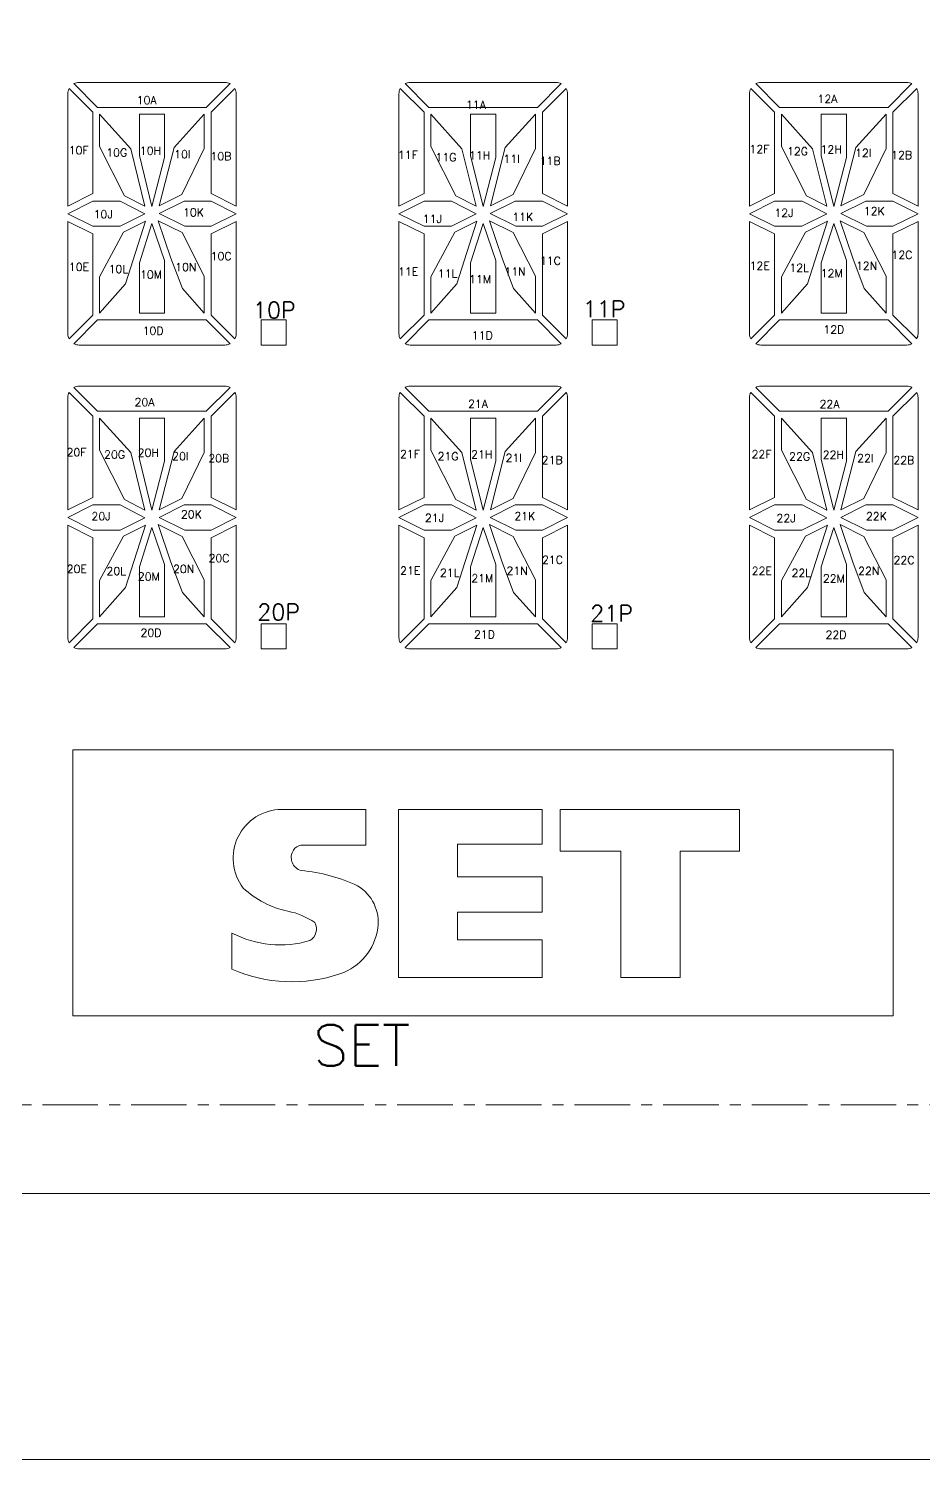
# Model space of a CAD drawing. Extents: x 105 to 1195, y -174 to 82.
# Drawn here: x 569.24 to 589.42, y -105.91 to -73.63 of the extents above; entities that cross this region are included whole.
import ezdxf

# ---------------------------------------------------------------- set-up
doc = ezdxf.new("R2010")
doc.units = 0
doc.header["$MEASUREMENT"] = 0
doc.linetypes.add('AUSGEZOGEN', pattern=[0])
doc.linetypes.add('CENTER', pattern=[2, 1.25, -0.25, 0.25, -0.25])
doc.layers.get('0').update_dxf_attribs({"linetype": 'AUSGEZOGEN'})
doc.layers.add('DIM', color=4, linetype='Continuous')
doc.styles.add('ROMANS', font='romans')

# ---------------------------------------------------------------- blocks, each defined once
blk = doc.blocks.new('0')
at = {"lineweight": 5}
for p, q in [((86, 6), (0, 6)), ((86, 0), (0, 0))]:
    blk.add_line(p, q, dxfattribs=at)
at = {"linetype": 'CENTER', "lineweight": 5}
blk.add_lwpolyline([(84, 63.2), (84, 8), (2, 8), (2, 63.2)], close=True, dxfattribs=at)
at = {"lineweight": 5}
for points in [[(5.993, 30.509), (5.457, 31.045, -0.120758), (5.576, 31.074), (8.861, 31.074, -0.120758), (8.98, 31.045), (8.444, 30.509)], [(13.463, 30.509), (12.926, 31.045, -0.120758), (13.045, 31.074), (16.331, 31.074, -0.120758), (16.45, 31.045), (15.913, 30.509)], [(21.37, 30.509), (20.834, 31.045, -0.120758), (20.953, 31.074), (24.238, 31.074, -0.120758), (24.357, 31.045), (23.821, 30.509)], [(5.319, 30.817, -0.120758), (5.348, 30.936), (5.884, 30.4), (5.884, 28.566), (5.319, 28.283)], [(9.089, 30.936), (8.553, 30.4), (8.553, 28.566), (9.119, 28.283), (9.119, 30.817, 0.120758)], [(12.788, 30.817, -0.120758), (12.817, 30.936), (13.354, 30.4), (13.354, 28.566), (12.788, 28.283)], [(16.559, 30.936), (16.022, 30.4), (16.022, 28.566), (16.588, 28.283), (16.588, 30.817, 0.120758)], [(20.695, 30.817, -0.120758), (20.725, 30.936), (21.261, 30.4), (21.261, 28.566), (20.695, 28.283)], [(24.466, 30.936), (23.93, 30.4), (23.93, 28.566), (24.495, 28.283), (24.495, 30.817, 0.120758)], [(5.348, 25.285), (5.884, 25.822), (5.884, 27.655), (5.319, 27.938), (5.319, 25.404, 0.120758)], [(9.119, 25.404, -0.120758), (9.089, 25.285), (8.553, 25.822), (8.553, 27.655), (9.119, 27.938)], [(12.817, 25.285), (13.354, 25.822), (13.354, 27.655), (12.788, 27.938), (12.788, 25.404, 0.120758)], [(16.588, 25.404, -0.120758), (16.559, 25.285), (16.022, 25.822), (16.022, 27.655), (16.588, 27.938)], [(20.725, 25.285), (21.261, 25.822), (21.261, 27.655), (20.695, 27.938), (20.695, 25.404, 0.120758)], [(24.495, 25.404, -0.120758), (24.466, 25.285), (23.93, 25.822), (23.93, 27.655), (24.495, 27.938)], [(8.444, 25.712), (5.993, 25.712), (5.457, 25.176, 0.120758), (5.576, 25.147), (8.861, 25.147, 0.120758), (8.98, 25.176)], [(15.913, 25.712), (13.463, 25.712), (12.926, 25.176, 0.120758), (13.045, 25.147), (16.331, 25.147, 0.120758), (16.45, 25.176)], [(23.821, 25.712), (21.37, 25.712), (20.834, 25.176, 0.120758), (20.953, 25.147), (24.238, 25.147, 0.120758), (24.357, 25.176)], [(5.993, 23.652), (5.457, 24.188, -0.120758), (5.576, 24.217), (8.861, 24.217, -0.120758), (8.98, 24.188), (8.444, 23.652)], [(13.463, 23.652), (12.926, 24.188, -0.120758), (13.045, 24.217), (16.331, 24.217, -0.120758), (16.45, 24.188), (15.913, 23.652)], [(21.37, 23.652), (20.834, 24.188, -0.120758), (20.953, 24.217), (24.238, 24.217, -0.120758), (24.357, 24.188), (23.821, 23.652)], [(5.319, 23.96, -0.120758), (5.348, 24.079), (5.884, 23.543), (5.884, 21.709), (5.319, 21.426)], [(9.089, 24.079), (8.553, 23.543), (8.553, 21.709), (9.119, 21.426), (9.119, 23.96, 0.120758)], [(12.788, 23.96, -0.120758), (12.817, 24.079), (13.354, 23.543), (13.354, 21.709), (12.788, 21.426)], [(16.559, 24.079), (16.022, 23.543), (16.022, 21.709), (16.588, 21.426), (16.588, 23.96, 0.120758)], [(20.695, 23.96, -0.120758), (20.725, 24.079), (21.261, 23.543), (21.261, 21.709), (20.695, 21.426)], [(24.466, 24.079), (23.93, 23.543), (23.93, 21.709), (24.495, 21.426), (24.495, 23.96, 0.120758)], [(5.348, 18.428), (5.884, 18.965), (5.884, 20.798), (5.319, 21.081), (5.319, 18.547, 0.120758)], [(9.119, 18.547, -0.120758), (9.089, 18.428), (8.553, 18.965), (8.553, 20.798), (9.119, 21.081)], [(12.817, 18.428), (13.354, 18.965), (13.354, 20.798), (12.788, 21.081), (12.788, 18.547, 0.120758)], [(16.588, 18.547, -0.120758), (16.559, 18.428), (16.022, 18.965), (16.022, 20.798), (16.588, 21.081)], [(20.725, 18.428), (21.261, 18.965), (21.261, 20.798), (20.695, 21.081), (20.695, 18.547, 0.120758)], [(24.495, 18.547, -0.120758), (24.466, 18.428), (23.93, 18.965), (23.93, 20.798), (24.495, 21.081)], [(8.444, 18.856), (5.993, 18.856), (5.457, 18.319, 0.120758), (5.576, 18.29), (8.861, 18.29, 0.120758), (8.98, 18.319)], [(15.913, 18.856), (13.463, 18.856), (12.926, 18.319, 0.120758), (13.045, 18.29), (16.331, 18.29, 0.120758), (16.45, 18.319)], [(23.821, 18.856), (21.37, 18.856), (20.834, 18.319, 0.120758), (20.953, 18.29), (24.238, 18.29, 0.120758), (24.357, 18.319)], [(12.31, 11.989, 0.305364), (11.854, 12.942, 0.090968), (10.587, 13.287, -0.517209), (10.411, 13.751, -0.201863), (10.577, 13.862), (12.038, 13.862), (12.038, 14.667), (10.145, 14.667, 0.621852), (9.278, 12.893, 0.136877), (10.283, 12.371, -0.100033), (10.893, 12.115, -0.400504), (10.777, 11.706, -0.194232), (9.023, 11.877), (9.023, 11.06, 0.186866), (11.458, 10.957, 0.283459)]]:
    blk.add_lwpolyline(points, format="xyb", close=True, dxfattribs=at)
for points in [[(6.038, 29.63), (6.038, 30.354), (6.74, 29.576), (7.059, 28.278), (6.599, 28.516)], [(6.936, 30.354), (6.936, 29.424), (7.219, 28.276), (7.501, 29.381), (7.501, 30.354)], [(7.717, 29.601), (8.399, 30.354), (8.399, 29.579), (7.892, 28.54), (7.381, 28.287)], [(13.508, 29.63), (13.508, 30.354), (14.209, 29.576), (14.528, 28.278), (14.069, 28.516)], [(14.405, 30.354), (14.405, 29.424), (14.688, 28.276), (14.971, 29.381), (14.971, 30.354)], [(15.186, 29.601), (15.868, 30.354), (15.868, 29.579), (15.361, 28.54), (14.85, 28.287)], [(21.415, 29.63), (21.415, 30.354), (22.117, 29.576), (22.436, 28.278), (21.976, 28.516)], [(22.313, 30.354), (22.313, 29.424), (22.595, 28.276), (22.878, 29.381), (22.878, 30.354)], [(23.094, 29.601), (23.776, 30.354), (23.776, 29.579), (23.269, 28.54), (22.757, 28.287)], [(5.319, 28.111), (5.884, 27.828), (6.5, 27.828), (7.059, 28.105), (6.501, 28.393), (5.884, 28.393)], [(7.379, 28.114), (7.959, 27.828), (8.553, 27.828), (9.119, 28.111), (8.553, 28.393), (7.942, 28.393)], [(12.788, 28.111), (13.354, 27.828), (13.97, 27.828), (14.528, 28.105), (13.97, 28.393), (13.354, 28.393)], [(14.849, 28.114), (15.428, 27.828), (16.022, 27.828), (16.588, 28.111), (16.022, 28.393), (15.412, 28.393)], [(20.695, 28.111), (21.261, 27.828), (21.877, 27.828), (22.436, 28.105), (21.878, 28.393), (21.261, 28.393)], [(22.756, 28.114), (23.336, 27.828), (23.93, 27.828), (24.495, 28.111), (23.93, 28.393), (23.319, 28.393)], [(6.623, 26.528), (6.038, 25.867), (6.038, 26.686), (6.578, 27.694), (7.073, 27.939)], [(7.219, 27.889), (6.936, 27.002), (6.936, 25.867), (7.501, 25.867), (7.501, 27.052)], [(7.36, 27.952), (7.898, 27.686), (8.399, 26.702), (8.399, 25.867), (7.906, 26.423), (7.647, 27.104)], [(14.092, 26.528), (13.508, 25.867), (13.508, 26.686), (14.047, 27.694), (14.542, 27.939)], [(14.688, 27.889), (14.405, 27.002), (14.405, 25.867), (14.971, 25.867), (14.971, 27.052)], [(14.829, 27.952), (15.367, 27.686), (15.868, 26.702), (15.868, 25.867), (15.375, 26.423), (15.116, 27.104)], [(22, 26.528), (21.415, 25.867), (21.415, 26.686), (21.955, 27.694), (22.45, 27.939)], [(22.595, 27.889), (22.313, 27.002), (22.313, 25.867), (22.878, 25.867), (22.878, 27.052)], [(22.737, 27.952), (23.275, 27.686), (23.776, 26.702), (23.776, 25.867), (23.283, 26.423), (23.024, 27.104)], [(9.678, 25.147), (9.678, 25.712), (10.244, 25.712), (10.244, 25.147)], [(17.148, 25.147), (17.148, 25.712), (17.713, 25.712), (17.713, 25.147)], [(6.038, 22.773), (6.038, 23.497), (6.74, 22.719), (7.059, 21.421), (6.599, 21.659)], [(6.936, 23.497), (6.936, 22.568), (7.219, 21.419), (7.501, 22.525), (7.501, 23.497)], [(7.717, 22.744), (8.399, 23.497), (8.399, 22.723), (7.892, 21.684), (7.381, 21.43)], [(13.508, 22.773), (13.508, 23.497), (14.209, 22.719), (14.528, 21.421), (14.069, 21.659)], [(14.405, 23.497), (14.405, 22.568), (14.688, 21.419), (14.971, 22.525), (14.971, 23.497)], [(15.186, 22.744), (15.868, 23.497), (15.868, 22.723), (15.361, 21.684), (14.85, 21.43)], [(21.415, 22.773), (21.415, 23.497), (22.117, 22.719), (22.436, 21.421), (21.976, 21.659)], [(22.313, 23.497), (22.313, 22.568), (22.595, 21.419), (22.878, 22.525), (22.878, 23.497)], [(23.094, 22.744), (23.776, 23.497), (23.776, 22.723), (23.269, 21.684), (22.757, 21.43)], [(5.319, 21.254), (5.884, 20.971), (6.5, 20.971), (7.059, 21.248), (6.501, 21.537), (5.884, 21.537)], [(7.379, 21.257), (7.959, 20.971), (8.553, 20.971), (9.119, 21.254), (8.553, 21.537), (7.942, 21.537)], [(12.788, 21.254), (13.354, 20.971), (13.97, 20.971), (14.528, 21.248), (13.97, 21.537), (13.354, 21.537)], [(14.849, 21.257), (15.428, 20.971), (16.022, 20.971), (16.588, 21.254), (16.022, 21.537), (15.412, 21.537)], [(20.695, 21.254), (21.261, 20.971), (21.877, 20.971), (22.436, 21.248), (21.878, 21.537), (21.261, 21.537)], [(22.756, 21.257), (23.336, 20.971), (23.93, 20.971), (24.495, 21.254), (23.93, 21.537), (23.319, 21.537)], [(6.623, 19.672), (6.038, 19.01), (6.038, 19.83), (6.578, 20.837), (7.073, 21.083)], [(7.219, 21.032), (6.936, 20.145), (6.936, 19.01), (7.501, 19.01), (7.501, 20.195)], [(7.36, 21.095), (7.898, 20.829), (8.399, 19.846), (8.399, 19.01), (7.906, 19.566), (7.647, 20.247)], [(14.092, 19.672), (13.508, 19.01), (13.508, 19.83), (14.047, 20.837), (14.542, 21.083)], [(14.688, 21.032), (14.405, 20.145), (14.405, 19.01), (14.971, 19.01), (14.971, 20.195)], [(14.829, 21.095), (15.367, 20.829), (15.868, 19.846), (15.868, 19.01), (15.375, 19.566), (15.116, 20.247)], [(22, 19.672), (21.415, 19.01), (21.415, 19.83), (21.955, 20.837), (22.45, 21.083)], [(22.595, 21.032), (22.313, 20.145), (22.313, 19.01), (22.878, 19.01), (22.878, 20.195)], [(22.737, 21.095), (23.275, 20.829), (23.776, 19.846), (23.776, 19.01), (23.283, 19.566), (23.024, 20.247)], [(9.678, 18.29), (9.678, 18.856), (10.244, 18.856), (10.244, 18.29)], [(17.148, 18.29), (17.148, 18.856), (17.713, 18.856), (17.713, 18.29)], [(23.935, 16.01), (23.935, 10.01), (5.43, 10.01), (5.43, 16.01)], [(16.015, 14.667), (16.015, 13.887), (14.107, 13.887), (14.107, 13.144), (16.015, 13.144), (16.015, 12.35), (14.107, 12.35), (14.107, 11.726), (16.015, 11.726), (16.015, 10.878), (12.781, 10.878), (12.781, 14.667)], [(20.465, 14.667), (20.465, 13.729), (19.134, 13.729), (19.134, 10.878), (17.791, 10.878), (17.791, 13.729), (16.426, 13.729), (16.426, 14.667)]]:
    blk.add_lwpolyline(points, close=True, dxfattribs=at)

msp = doc.modelspace()

# ---------------------------------------------------------------- block references
at = {"lineweight": 5}
msp.add_blockref('0', (564.801, -105.914), dxfattribs=at)

# ---------------------------------------------------------------- texts
at = {"layer": 'DIM', "lineweight": 5, "style": 'ROMANS'}
for s, height, p in [('10A', 0.1806, (571.675, -75.332)), ('12A', 0.1806, (587.028, -75.304)), ('11A', 0.1806, (579.1, -75.436)), ('10F', 0.1806, (570.141, -76.463)), ('10G', 0.1806, (570.988, -76.515)), ('10H', 0.1806, (571.745, -76.473)), ('10I', 0.1806, (572.521, -76.553)), ('10B', 0.1806, (573.338, -76.598)), ('11F', 0.1806, (577.566, -76.567)), ('11G', 0.1806, (578.413, -76.619)), ('11H', 0.1806, (579.17, -76.577)), ('11I', 0.1806, (579.947, -76.656)), ('12F', 0.1806, (585.494, -76.435)), ('12G', 0.1806, (586.341, -76.486)), ('12H', 0.1806, (587.098, -76.444)), ('12I', 0.1806, (587.875, -76.524)), ('12B', 0.1806, (588.691, -76.57)), ('11B', 0.1806, (580.763, -76.702)), ('10J', 0.1806, (570.703, -77.906)), ('10K', 0.1806, (572.72, -77.864)), ('11K', 0.1806, (580.145, -77.968)), ('12J', 0.1806, (586.056, -77.877)), ('12K', 0.1806, (588.073, -77.835)), ('11J', 0.1806, (578.128, -78.01)), ('10C', 0.1806, (573.343, -78.852)), ('11C', 0.1806, (580.768, -78.956)), ('12C', 0.1806, (588.696, -78.823)), ('10E', 0.1806, (570.144, -79.096)), ('10L', 0.1806, (571.042, -79.142)), ('10M', 0.1806, (571.749, -79.267)), ('10N', 0.1806, (572.543, -79.097)), ('11E', 0.1806, (577.569, -79.2)), ('11L', 0.1806, (578.467, -79.246)), ('11N', 0.1806, (579.968, -79.201)), ('12E', 0.1806, (585.497, -79.067)), ('12L', 0.1806, (586.395, -79.114)), ('12M', 0.1806, (587.102, -79.238)), ('12N', 0.1806, (587.896, -79.068)), ('11M', 0.1806, (579.174, -79.371)), ('10P', 0.3692, (574.296, -80.164)), ('11P', 0.3692, (581.732, -80.139)), ('10D', 0.1806, (571.809, -80.536)), ('12D', 0.1806, (587.162, -80.507)), ('11D', 0.1806, (579.234, -80.64)), ('20A', 0.1806, (571.627, -82.147)), ('21A', 0.1806, (579.147, -82.186)), ('22A', 0.1806, (587.076, -82.191)), ('20F', 0.1806, (570.093, -83.278)), ('20G', 0.1806, (570.94, -83.33)), ('20H', 0.1806, (571.697, -83.287)), ('20I', 0.1806, (572.474, -83.367)), ('20B', 0.1806, (573.29, -83.413)), ('21F', 0.1806, (577.613, -83.317)), ('21G', 0.1806, (578.46, -83.369)), ('21H', 0.1806, (579.217, -83.326)), ('21I', 0.1806, (579.993, -83.406)), ('21B', 0.1806, (580.81, -83.452)), ('22F', 0.1806, (585.542, -83.322)), ('22G', 0.1806, (586.389, -83.374)), ('22H', 0.1806, (587.147, -83.332)), ('22I', 0.1806, (587.923, -83.412)), ('22B', 0.1806, (588.739, -83.457)), ('20J', 0.1806, (570.655, -84.721)), ('20K', 0.1806, (572.672, -84.679)), ('21J', 0.1806, (578.175, -84.76)), ('21K', 0.1806, (580.192, -84.717)), ('22J', 0.1806, (586.104, -84.765)), ('22K', 0.1806, (588.121, -84.723)), ('20C', 0.1806, (573.295, -85.667)), ('21C', 0.1806, (580.815, -85.705)), ('22C', 0.1806, (588.744, -85.711)), ('20E', 0.1806, (570.096, -85.911)), ('20L', 0.1806, (570.994, -85.957)), ('20N', 0.1806, (572.495, -85.911)), ('21E', 0.1806, (577.616, -85.949)), ('21L', 0.1806, (578.514, -85.996)), ('21N', 0.1806, (580.015, -85.95)), ('22E', 0.1806, (585.545, -85.955)), ('22L', 0.1806, (586.443, -86.001)), ('22N', 0.1806, (587.944, -85.956)), ('20M', 0.1806, (571.701, -86.082)), ('21M', 0.1806, (579.221, -86.121)), ('22M', 0.1806, (587.15, -86.126)), ('20P', 0.3692, (574.393, -86.978)), ('21P', 0.3692, (581.902, -87.008)), ('20D', 0.1806, (571.761, -87.351)), ('21D', 0.1806, (579.281, -87.389)), ('22D', 0.1806, (587.21, -87.395)), ('SET', 0.9287, (575.654, -97.036))]:
    msp.add_text(s, height=height, dxfattribs=at).set_placement(p)

doc.saveas('drawing.dxf')
